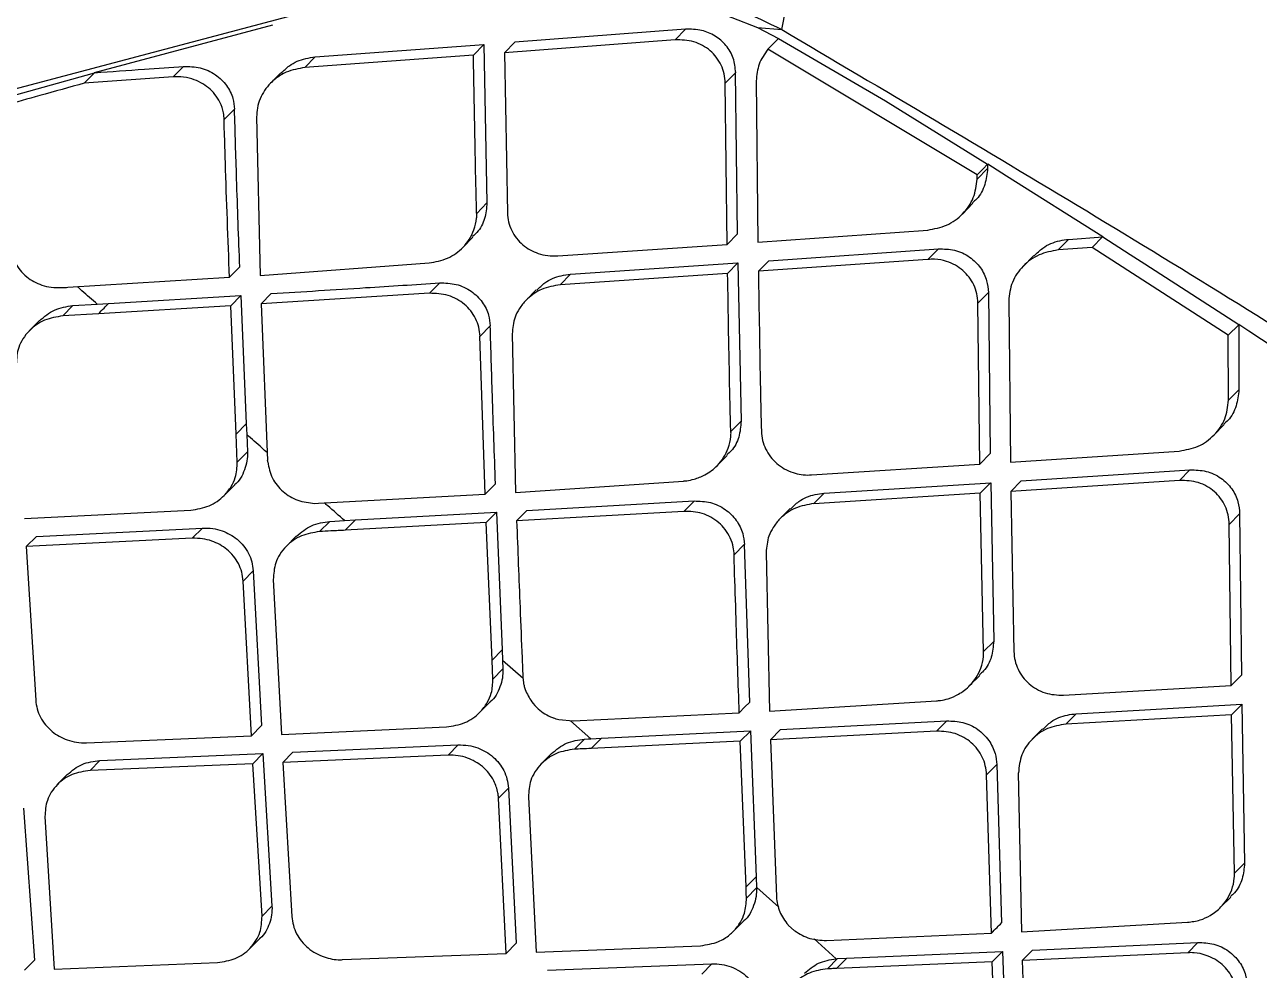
# Model space of a CAD drawing. Extents: x 939 to 1039, y 781 to 934.
# Drawn here: x 1025.226 to 1026.544, y 881.122 to 882.132 of the extents above; entities that cross this region are included whole.
import ezdxf

# ---------------------------------------------------------------- set-up
doc = ezdxf.new("R2010")
doc.units = 0
doc.header["$MEASUREMENT"] = 0
doc.layers.add('1', color=4, linetype='Continuous')

# ---------------------------------------------------------------- blocks, each defined once
blk = doc.blocks.new('Envoy')
at = {"layer": '1', "color": 3, "linetype": 'Continuous', "lineweight": 25}
for p, q in [((86.4257, 82.8524), (86.9914, 83.0027)), ((87.2488, 82.9956), (87.3544, 82.9542)), ((86.6464, 82.9062), (86.837, 82.9571)), ((87.3544, 82.9542), (87.3769, 82.9425)), ((87.3544, 82.9542), (87.3803, 82.9519)), ((87.2664, 82.941), (87.0842, 82.9272)), ((87.2776, 82.9523), (87.0953, 82.9384)), ((87.2664, 82.941), (87.2775, 82.9523)), ((87.3768, 82.9423), (87.3656, 82.9309)), ((87.3768, 82.9423), (87.4912, 82.8758)), ((86.8822, 82.9227), (87.0622, 82.9359)), ((87.0622, 82.9359), (87.0511, 82.9247)), ((87.0622, 82.9359), (87.0656, 82.7669)), ((87.0842, 82.9272), (87.0953, 82.9384)), ((87.0842, 82.9272), (87.0874, 82.7563)), ((87.589, 82.7968), (87.3656, 82.9309)), ((87.0511, 82.9247), (86.8712, 82.9114)), ((86.8712, 82.9115), (86.8822, 82.9227)), ((86.5612, 82.8819), (86.6465, 82.9058)), ((86.6356, 82.8947), (86.6465, 82.9058)), ((86.7306, 82.9014), (86.6356, 82.8947)), ((86.7306, 82.9014), (86.7417, 82.9125)), ((86.8455, 82.9058), (86.8345, 82.8946)), ((87.32, 82.8947), (87.3312, 82.906)), ((87.3331, 82.7339), (87.3311, 82.906)), ((87.3221, 82.7226), (87.32, 82.8947)), ((87.3531, 82.8972), (87.3549, 82.7249)), ((87.4912, 82.8758), (87.5042, 82.8678)), ((86.796, 82.8669), (86.7849, 82.8558)), ((87.5042, 82.8678), (87.6002, 82.8082)), ((86.8195, 82.8586), (86.8233, 82.6895)), ((87.6003, 82.8085), (87.6204, 82.7959)), ((87.589, 82.7923), (87.6002, 82.8037)), ((87.6204, 82.7959), (87.7234, 82.7308)), ((87.0546, 82.7557), (87.0656, 82.7669)), ((87.5733, 82.755), (87.5844, 82.7664)), ((87.0397, 82.7193), (87.0506, 82.7304)), ((87.3221, 82.7226), (87.3332, 82.7339)), ((87.3549, 82.7249), (87.5362, 82.7379)), ((87.6867, 82.7279), (87.7233, 82.7306)), ((87.723, 82.7306), (87.7118, 82.7193)), ((87.7233, 82.7305), (87.7526, 82.7118)), ((87.1413, 82.7102), (87.3221, 82.7226)), ((87.3665, 82.705), (87.5476, 82.7178)), ((87.5365, 82.7065), (87.5476, 82.7178)), ((87.6754, 82.7166), (87.6866, 82.7279)), ((87.7118, 82.7193), (87.6754, 82.7166)), ((87.8572, 82.6255), (87.7118, 82.7193)), ((86.8233, 82.6895), (87.0037, 82.7027)), ((87.1548, 82.6906), (87.3336, 82.7027)), ((87.3336, 82.7027), (87.3226, 82.6915)), ((87.3336, 82.7027), (87.337, 82.5337)), ((87.5365, 82.7065), (87.3554, 82.6938)), ((87.3554, 82.6938), (87.3665, 82.705)), ((87.6496, 82.7107), (87.6384, 82.6994)), ((87.7526, 82.7118), (87.7681, 82.7018)), ((86.7907, 82.6874), (86.8016, 82.6985)), ((87.3226, 82.6915), (87.1438, 82.6795)), ((87.1438, 82.6795), (87.1548, 82.6906)), ((87.7681, 82.7018), (87.8684, 82.637)), ((86.618, 82.6768), (86.7907, 82.6874)), ((87.0042, 82.6703), (87.0151, 82.6814)), ((86.6615, 82.6595), (86.8028, 82.668)), ((86.7919, 82.657), (86.8028, 82.668)), ((86.8028, 82.668), (86.8085, 82.5309)), ((86.8244, 82.659), (86.8353, 82.67)), ((87.0042, 82.6703), (86.8245, 82.659)), ((87.1183, 82.674), (87.1073, 82.6629)), ((87.601, 82.6712), (87.5898, 82.6599)), ((87.601, 82.6712), (87.603, 82.4991)), ((86.6127, 82.6462), (86.6235, 82.6572)), ((86.6235, 82.6572), (86.6494, 82.6587)), ((86.6494, 82.6587), (86.6615, 82.6595)), ((86.7919, 82.657), (86.6506, 82.6484)), ((86.7977, 82.5199), (86.7919, 82.657)), ((86.8244, 82.659), (86.8314, 82.4919)), ((87.5919, 82.4879), (87.5898, 82.6599)), ((87.6227, 82.6622), (87.6246, 82.49)), ((86.5877, 82.6412), (86.5768, 82.6302)), ((86.6506, 82.6484), (86.6127, 82.6462)), ((87.8572, 82.6255), (87.8684, 82.6368)), ((87.8684, 82.6371), (87.8686, 82.5674)), ((87.8686, 82.6372), (87.8793, 82.6302)), ((87.0638, 82.4559), (87.0581, 82.6244)), ((87.0582, 82.6244), (87.0691, 82.6355)), ((87.0925, 82.627), (87.0962, 82.4578)), ((87.8574, 82.5561), (87.8572, 82.6255)), ((87.8793, 82.6302), (88.0759, 82.4998)), ((87.8574, 82.5561), (87.8686, 82.5674)), ((87.326, 82.5226), (87.337, 82.5337)), ((86.8085, 82.5309), (86.7977, 82.5199)), ((86.799, 82.4901), (86.7977, 82.5199)), ((86.8085, 82.5309), (86.809, 82.5194)), ((86.809, 82.5194), (86.8098, 82.5011)), ((87.8418, 82.5189), (87.8529, 82.5302)), ((86.799, 82.4901), (86.8098, 82.5011)), ((86.8315, 82.4902), (86.8314, 82.4919)), ((87.3112, 82.4862), (87.3222, 82.4973)), ((87.5919, 82.4879), (87.603, 82.4991)), ((87.6246, 82.49), (87.8049, 82.5019)), ((87.4122, 82.4765), (87.5919, 82.4879)), ((87.6361, 82.47), (87.8163, 82.4818)), ((87.8052, 82.4705), (87.8163, 82.4818)), ((86.7851, 82.4546), (86.7959, 82.4656)), ((87.0638, 82.4559), (87.0747, 82.467)), ((87.0962, 82.4578), (87.2755, 82.4699)), ((87.4256, 82.4569), (87.6035, 82.4679)), ((87.6034, 82.4679), (87.5924, 82.4568)), ((87.6035, 82.4679), (87.6067, 82.2988)), ((87.8052, 82.4705), (87.6251, 82.4588)), ((87.6251, 82.4588), (87.6361, 82.47)), ((86.8856, 82.4461), (87.0638, 82.4559)), ((87.4147, 82.4458), (87.4256, 82.4569)), ((87.5924, 82.4568), (87.4147, 82.4457)), ((87.5958, 82.2877), (87.5924, 82.4568)), ((87.6251, 82.4588), (87.6282, 82.2879)), ((86.8817, 82.446), (86.8856, 82.4461)), ((87.1082, 82.4383), (87.2868, 82.4486)), ((87.2759, 82.4375), (87.2868, 82.4485)), ((87.3894, 82.4405), (87.3784, 82.4294)), ((86.5719, 82.4297), (86.7494, 82.4388)), ((86.8869, 82.4159), (86.8977, 82.4268)), ((86.8977, 82.4268), (86.9135, 82.4277)), ((86.9135, 82.4277), (86.9251, 82.4283)), ((86.9143, 82.4173), (86.9251, 82.4283)), ((86.9251, 82.4283), (87.0758, 82.4365)), ((87.0649, 82.4255), (87.0758, 82.4365)), ((87.0758, 82.4365), (87.0818, 82.2896)), ((87.0973, 82.4273), (87.1082, 82.4383)), ((87.2759, 82.4375), (87.0973, 82.4273)), ((87.8582, 82.4236), (87.8693, 82.4349)), ((87.8693, 82.4349), (87.8712, 82.2626)), ((86.5844, 82.4108), (86.7617, 82.4197)), ((86.7509, 82.4087), (86.7617, 82.4197)), ((87.0649, 82.4255), (86.9143, 82.4173)), ((87.071, 82.2787), (87.0649, 82.4255)), ((87.8602, 82.2515), (87.8582, 82.4236)), ((86.5736, 82.3999), (86.5844, 82.4108)), ((86.7509, 82.4087), (86.5736, 82.3999)), ((86.5736, 82.3999), (86.5837, 82.2359)), ((86.862, 82.411), (86.8512, 82.4001)), ((87.3295, 82.3911), (87.3404, 82.4022)), ((87.3404, 82.4022), (87.3458, 82.2335)), ((87.3637, 82.3936), (87.3672, 82.2242)), ((86.8052, 82.363), (86.8159, 82.374)), ((86.8159, 82.374), (86.8247, 82.2087)), ((86.814, 82.1979), (86.8052, 82.363)), ((86.8374, 82.3647), (86.846, 82.1993)), ((87.5958, 82.2877), (87.6067, 82.2987)), ((87.071, 82.2787), (87.0818, 82.2896)), ((87.0818, 82.2896), (87.0823, 82.2785)), ((87.0719, 82.2584), (87.071, 82.2787)), ((87.0719, 82.2584), (87.0827, 82.2693)), ((87.1042, 82.259), (87.0822, 82.2784)), ((87.0823, 82.2784), (87.0827, 82.2693)), ((87.581, 82.2514), (87.5919, 82.2624)), ((87.8602, 82.2515), (87.8712, 82.2626)), ((87.6814, 82.2411), (87.8602, 82.2515)), ((87.058, 82.2229), (87.0687, 82.2338)), ((87.3672, 82.2241), (87.5455, 82.2352)), ((87.6947, 82.2214), (87.8716, 82.2315)), ((87.8716, 82.2314), (87.8606, 82.2203)), ((87.8716, 82.2315), (87.8746, 82.062)), ((87.1424, 82.2152), (87.1578, 82.2138)), ((87.1578, 82.2138), (87.335, 82.2225)), ((87.6838, 82.2103), (87.6947, 82.2213)), ((87.8606, 82.2203), (87.6838, 82.2103)), ((87.8637, 82.051), (87.8606, 82.2203)), ((86.814, 82.1979), (86.8247, 82.2087)), ((86.846, 82.1993), (87.0225, 82.2073)), ((87.1764, 82.1947), (87.1547, 82.214)), ((87.1878, 82.1952), (87.3469, 82.203)), ((87.3361, 82.192), (87.3469, 82.2029)), ((87.3469, 82.203), (87.3529, 82.0473)), ((87.3683, 82.1936), (87.3791, 82.2046)), ((87.5458, 82.2028), (87.3683, 82.1936)), ((87.3791, 82.2046), (87.5567, 82.2138)), ((87.5458, 82.2028), (87.5567, 82.2138)), ((87.6587, 82.2052), (87.6477, 82.1941)), ((86.6381, 82.1903), (86.814, 82.1979)), ((87.1591, 82.1835), (87.1699, 82.1944)), ((87.1765, 82.1947), (87.1878, 82.1952)), ((87.177, 82.1843), (87.1878, 82.1952)), ((87.3361, 82.192), (87.177, 82.1843)), ((87.3422, 82.0364), (87.3361, 82.192)), ((87.3683, 82.1936), (87.3746, 82.0259)), ((86.6523, 82.1715), (86.8264, 82.1788)), ((86.8264, 82.1788), (86.8157, 82.168)), ((86.8264, 82.1788), (86.836, 82.0161)), ((86.8477, 82.1693), (86.8584, 82.1802)), ((87.024, 82.1772), (86.8477, 82.1693)), ((86.8584, 82.1802), (87.0347, 82.1881)), ((87.024, 82.1772), (87.0347, 82.1881)), ((87.1344, 82.1788), (87.1236, 82.1679)), ((86.6417, 82.1607), (86.6523, 82.1715)), ((86.8157, 82.1679), (86.6417, 82.1607)), ((86.8254, 82.0053), (86.8157, 82.168)), ((86.8477, 82.1693), (86.8573, 82.0049)), ((87.5991, 82.1561), (87.61, 82.1671)), ((87.61, 82.1671), (87.615, 81.9981)), ((86.6174, 82.1564), (86.6067, 82.1457)), ((87.6042, 81.9871), (87.5991, 82.1561)), ((87.633, 82.1583), (87.6363, 81.9886)), ((87.0885, 82.1419), (87.0778, 82.1311)), ((87.0885, 82.1419), (87.0969, 81.9763)), ((87.0862, 81.9654), (87.0778, 82.1311)), ((87.1098, 82.1325), (87.118, 81.9667)), ((86.5708, 82.1206), (86.5824, 81.9582)), ((86.5936, 82.1115), (86.6034, 81.9485)), ((87.8637, 82.051), (87.8746, 82.062)), ((87.3422, 82.0364), (87.3529, 82.0473)), ((87.3529, 82.0473), (87.3534, 82.036)), ((87.3427, 82.0245), (87.3534, 82.0354)), ((87.3771, 82.015), (87.3537, 82.036)), ((87.849, 82.0147), (87.8599, 82.0257)), ((86.8254, 82.0053), (86.836, 82.0161)), ((87.3288, 81.9891), (87.3395, 82)), ((87.3873, 81.9958), (87.3941, 81.9897)), ((87.6363, 81.9886), (87.8136, 81.9987)), ((86.8123, 81.9706), (86.8229, 81.9814)), ((87.4384, 81.9598), (87.4149, 81.981)), ((87.428, 81.9793), (87.6042, 81.9871)), ((86.9112, 81.9589), (87.0862, 81.9654)), ((87.0862, 81.9654), (87.0969, 81.9763)), ((87.118, 81.9667), (87.2935, 81.9737)), ((87.4495, 81.9603), (87.616, 81.9675)), ((87.6052, 81.9565), (87.616, 81.9674)), ((87.616, 81.9675), (87.622, 81.804)), ((87.6372, 81.958), (87.648, 81.9689)), ((87.8139, 81.9662), (87.6373, 81.958)), ((87.6481, 81.9689), (87.8248, 81.9772)), ((87.8139, 81.9662), (87.8248, 81.9772)), ((86.5718, 81.9475), (86.5824, 81.9582)), ((86.6034, 81.9485), (86.778, 81.9558)), ((87.1303, 81.9475), (87.3056, 81.9543)), ((87.2949, 81.9435), (87.3056, 81.9543)), ((87.4293, 81.949), (87.44, 81.9599)), ((87.4385, 81.9598), (87.44, 81.9599)), ((87.4388, 81.9494), (87.4495, 81.9602)), ((87.6052, 81.9565), (87.4388, 81.9494)), ((87.44, 81.9599), (87.4495, 81.9603)), ((87.6112, 81.7931), (87.6052, 81.9565)), ((87.6372, 81.958), (87.6432, 81.7899))]:
    blk.add_line(p, q, dxfattribs=at)
at = {"layer": '1', "color": 3, "linetype": 'Continuous', "lineweight": 25, "flags": 128}
for points in [[(87.3803, 82.9519), (87.4327, 83.2181), (87.4666, 83.3904), (87.5004, 83.5626), (87.5343, 83.7349)], [(87.589, 82.7968), (87.5953, 82.8032), (87.6002, 82.8082)], [(87.589, 82.7923), (87.589, 82.7948), (87.589, 82.7968)], [(87.335, 82.2225), (87.341, 82.2287), (87.3458, 82.2335)], [(87.1699, 82.1944), (87.1735, 82.1946), (87.1764, 82.1947)]]:
    blk.add_lwpolyline(points, dxfattribs=at)
at = {"layer": '1', "color": 3, "linetype": 'Continuous', "lineweight": 25}
for points, knots in [([(96.2118, 77.597), (96.0619, 77.8836), (95.7639, 78.4532), (95.3854, 79.0924), (95.1101, 79.5318), (94.9483, 79.7823), (94.7805, 80.0345), (94.5952, 80.3048), (94.3032, 80.7164), (93.8974, 81.256), (93.3763, 81.8952), (92.8322, 82.5113), (92.2738, 83.0952), (91.7022, 83.6481), (91.1187, 84.1713), (90.6212, 84.5847), (90.2203, 84.8995), (89.9235, 85.1243), (89.6266, 85.3412), (89.3462, 85.5387), (88.92, 85.8294), (88.3334, 86.2061), (87.557, 86.6648), (87.0224, 86.9461), (86.7536, 87.0876)], [0, 0, 0, 0, 0.0711711, 0.1414869, 0.1634306, 0.185306, 0.2071172, 0.2301, 0.257441, 0.3181985, 0.3786611, 0.4389219, 0.4990753, 0.5564523, 0.6139144, 0.6715432, 0.6987936, 0.7261074, 0.7534934, 0.7797261, 0.8015906, 0.8670403, 0.9331425, 1, 1, 1, 1]), ([(86.608, 85.1276), (86.495, 85.0674), (86.2689, 84.9467), (85.9439, 84.77), (85.643, 84.6034), (85.3765, 84.4526), (85.1445, 84.3185), (84.9453, 84.201), (84.7774, 84.1002), (84.6313, 84.0109), (84.4807, 83.9176), (84.3066, 83.8076), (84.0989, 83.673), (83.8671, 83.5177), (83.6484, 83.3652), (83.4478, 83.2199), (83.2686, 83.0853), (83.0876, 82.9437), (82.9095, 82.7973), (82.7364, 82.6478), (82.6362, 82.5533), (82.5847, 82.5048)], [0, 0, 0, 0, 0.068833, 0.137769, 0.20039, 0.256632, 0.306614, 0.34969, 0.386846, 0.418097, 0.448167, 0.489757, 0.539301, 0.596459, 0.661152, 0.708565, 0.759543, 0.8143, 0.872927, 0.934736, 1, 1, 1, 1]), ([(82.5631, 82.4347), (82.6293, 82.4997), (82.7622, 82.6301), (83.0087, 82.8443), (83.2845, 83.0647), (83.5879, 83.289), (83.915, 83.5149), (84.2637, 83.741), (84.6301, 83.9658), (85.0107, 84.1883), (85.4032, 84.4085), (85.8066, 84.6267), (86.2175, 84.8435), (86.4955, 84.9878), (86.6342, 85.0598)], [0, 0, 0, 0, 0.083648, 0.167746, 0.251462, 0.334457, 0.417447, 0.500935, 0.584376, 0.667336, 0.750217, 0.833366, 0.916826, 1, 1, 1, 1]), ([(93.7278, 79.3301), (93.6794, 79.4072), (93.5895, 79.5504), (93.4604, 79.7461), (93.3506, 79.9086), (93.2593, 80.0406), (93.108, 80.2555), (92.8031, 80.6724), (92.337, 81.2572), (91.772, 81.8966), (91.2289, 82.455), (90.692, 82.961), (90.1665, 83.4178), (89.7244, 83.7718), (89.3777, 84.0331), (89.1404, 84.2055), (88.9524, 84.3373), (88.8046, 84.4385), (88.6807, 84.5218), (88.5269, 84.6231), (88.3425, 84.7412), (88.1267, 84.876), (87.9707, 84.9687), (87.8875, 85.0182)], [0, 0, 0, 0, 0.033201, 0.061621, 0.085456, 0.104689, 0.120112, 0.181265, 0.292929, 0.392547, 0.492182, 0.576755, 0.661373, 0.745915, 0.78311, 0.81961, 0.852831, 0.866767, 0.884899, 0.907265, 0.933869, 0.964717, 1, 1, 1, 1]), ([(87.8503, 84.9524), (88.0837, 84.8104), (88.55, 84.5267), (89.2217, 84.0586), (89.8714, 83.5608), (90.4966, 83.0317), (91.0631, 82.5049), (91.5746, 81.9876), (92.0348, 81.4845), (92.4754, 80.963), (92.8943, 80.4232), (93.2936, 79.8679), (93.5395, 79.4841), (93.6624, 79.2922)], [0, 0, 0, 0, 0.100069, 0.199912, 0.299747, 0.399786, 0.499826, 0.583023, 0.66622, 0.749552, 0.833044, 0.916507, 1, 1, 1, 1]), ([(82.8264, 82.168), (82.8728, 82.1972), (82.9659, 82.2556), (83.1233, 82.353), (83.2982, 82.4586), (83.4942, 82.5751), (83.7122, 82.7021), (83.9498, 82.8411), (84.2044, 82.9872), (84.5009, 83.1552), (84.839, 83.3427), (85.2164, 83.5463), (85.6003, 83.7476), (85.9893, 83.9456), (86.3815, 84.14), (86.6449, 84.2661), (86.7766, 84.329)], [0, 0, 0, 0, 0.06234, 0.124818, 0.187363, 0.250453, 0.313852, 0.376637, 0.439458, 0.502671, 0.586016, 0.668823, 0.751616, 0.834542, 0.917364, 1, 1, 1, 1]), ([(87.6506, 84.3246), (87.8719, 84.202), (88.3144, 83.9568), (88.9541, 83.5477), (89.57, 83.1067), (90.1573, 82.6323), (90.7148, 82.1263), (91.2396, 81.5857), (91.7328, 81.0129), (92.1931, 80.4106), (92.6233, 79.7847), (92.8813, 79.3496), (93.0104, 79.1319)], [0, 0, 0, 0, 0.100262, 0.200594, 0.300842, 0.400493, 0.499762, 0.599107, 0.699009, 0.799377, 0.89967, 1, 1, 1, 1]), ([(82.9003, 82.122), (82.948, 82.1489), (83.0435, 82.2028), (83.2056, 82.2912), (83.3843, 82.391), (83.5837, 82.5031), (83.8037, 82.6288), (84.0414, 82.7682), (84.2936, 82.9164), (84.5847, 83.0881), (84.914, 83.2811), (85.28, 83.4917), (85.6514, 83.7004), (86.0276, 83.9054), (86.4073, 84.1061), (86.6633, 84.2348), (86.7912, 84.2991)], [0, 0, 0, 0, 0.062319, 0.124752, 0.187451, 0.250906, 0.314486, 0.37751, 0.44061, 0.503895, 0.587131, 0.669779, 0.75236, 0.835034, 0.917583, 1, 1, 1, 1]), ([(83.0803, 81.9946), (83.0877, 81.9984), (83.1292, 82.0199), (83.2084, 82.0598), (83.3087, 82.1138), (83.4086, 82.1676), (83.5061, 82.2176), (83.6202, 82.2753), (83.753, 82.3442), (83.9047, 82.4253), (84.0792, 82.5127), (84.2598, 82.6031), (84.4553, 82.7005), (84.6651, 82.804), (84.8883, 82.9136), (85.1175, 83.0247), (85.3498, 83.1347), (85.5891, 83.246), (85.8073, 83.3459), (85.998, 83.4315), (86.1656, 83.5055), (86.3436, 83.5827), (86.5199, 83.6584), (86.675, 83.7242), (86.767, 83.7614), (86.8068, 83.7775)], [0, 0, 0, 0, 0.0097383, 0.0546015, 0.1000331, 0.1320561, 0.1702625, 0.2056371, 0.2487951, 0.3001588, 0.3461506, 0.3974851, 0.4466417, 0.498592, 0.5558792, 0.6112052, 0.6642788, 0.7210908, 0.7793451, 0.8161975, 0.852883, 0.8945569, 0.9379496, 0.9731377, 1, 1, 1, 1]), ([(86.8126, 83.763), (86.6663, 83.7022), (86.3733, 83.5804), (85.9388, 83.3903), (85.5097, 83.1941), (85.0875, 82.9951), (84.7287, 82.8188), (84.431, 82.6721), (84.1922, 82.5517), (83.9632, 82.4399), (83.7329, 82.3199), (83.4986, 82.2077), (83.2759, 82.0934), (83.1457, 82.0274), (83.0805, 81.9944)], [0, 0, 0, 0, 0.099304, 0.198802, 0.298385, 0.398317, 0.498406, 0.560917, 0.623789, 0.687365, 0.750255, 0.83339, 0.916532, 1, 1, 1, 1]), ([(87.543, 83.7502), (87.5572, 83.7423), (87.5944, 83.7216), (87.6622, 83.6841), (87.7409, 83.6404), (87.818, 83.5972), (87.8836, 83.5599), (87.9454, 83.5238), (88.0076, 83.487), (88.1202, 83.4196), (88.2794, 83.3217), (88.5362, 83.1574), (88.8415, 82.9509), (89.2118, 82.6818), (89.5921, 82.3842), (89.9779, 82.0548), (90.3804, 81.6796), (90.7974, 81.2505), (91.2228, 80.7626), (91.5792, 80.308), (91.8743, 79.8975), (92.0524, 79.6322), (92.1651, 79.457), (92.217, 79.375), (92.2684, 79.2923), (92.3178, 79.2117), (92.3679, 79.1287), (92.416, 79.0467), (92.4493, 78.9897), (92.4648, 78.9633)], [0, 0, 0, 0, 0.007015, 0.018363, 0.033423, 0.04585, 0.056436, 0.065972, 0.076734, 0.087612, 0.122549, 0.157338, 0.219068, 0.281467, 0.354683, 0.427219, 0.500115, 0.591822, 0.685047, 0.779145, 0.840884, 0.903128, 0.916964, 0.930722, 0.945004, 0.958991, 0.971501, 0.986828, 1, 1, 1, 1]), ([(87.5343, 83.7349), (87.7372, 83.6215), (88.1427, 83.3947), (88.7272, 83.0142), (89.2908, 82.6058), (89.8296, 82.168), (90.3393, 81.7002), (90.8202, 81.2035), (91.2725, 80.6779), (91.6956, 80.1259), (92.0923, 79.5526), (92.3305, 79.1538), (92.4497, 78.9543)], [0, 0, 0, 0, 0.100345, 0.20059, 0.300906, 0.400756, 0.500092, 0.599382, 0.699069, 0.799349, 0.899659, 1, 1, 1, 1]), ([(86.9914, 83.0027), (87.0242, 83.0091), (87.0898, 83.0218), (87.1907, 83.0174), (87.2899, 82.9964), (87.3502, 82.9667), (87.3803, 82.9519)], [0, 0, 0, 0, 0.250023, 0.500032, 0.750026, 1, 1, 1, 1]), ([(87.32, 82.8947), (87.3198, 82.898), (87.3193, 82.9047), (87.3159, 82.9141), (87.3108, 82.9225), (87.3041, 82.9296), (87.2959, 82.9352), (87.2835, 82.9406), (87.2732, 82.9408), (87.2664, 82.941)], [0, 0, 0, 0, 0.128374, 0.253457, 0.376089, 0.497216, 0.619381, 0.746419, 1, 1, 1, 1]), ([(87.3312, 82.906), (87.3306, 82.9112), (87.3296, 82.9216), (87.3215, 82.9354), (87.3096, 82.9457), (87.2944, 82.9521), (87.2834, 82.9523), (87.2776, 82.9523)], [0, 0, 0, 0, 0.197959, 0.396268, 0.588501, 0.782417, 1, 1, 1, 1]), ([(87.3803, 82.9519), (87.5979, 82.8235), (88.033, 82.5666), (88.6536, 82.1305), (89.2472, 81.6587), (89.8083, 81.1482), (90.3336, 80.6011), (90.8212, 80.0207), (91.2739, 79.4124), (91.5426, 78.9848), (91.677, 78.771)], [0, 0, 0, 0, 0.125001, 0.250001, 0.375003, 0.499997, 0.624991, 0.749994, 0.874996, 1, 1, 1, 1]), ([(87.3656, 82.9309), (87.362, 82.9258), (87.3548, 82.9156), (87.3537, 82.9033), (87.3531, 82.8972)], [0, 0, 0, 0, 0.504783, 1, 1, 1, 1]), ([(86.846, 82.9053), (86.8487, 82.9081), (86.8559, 82.9155), (86.8691, 82.9209), (86.8789, 82.9222), (86.8822, 82.9227)], [0, 0, 0, 0, 0.287824, 0.754768, 1, 1, 1, 1]), ([(87.0546, 82.7557), (87.0546, 82.7557), (87.0546, 82.7558), (87.0546, 82.7559), (87.0545, 82.7563), (87.0545, 82.7578), (87.0543, 82.7637), (87.0538, 82.7869), (87.0526, 82.8417), (87.0517, 82.892), (87.0511, 82.9247)], [0, 0, 0, 0, 0.000267, 0.000735, 0.002262, 0.007695, 0.028187, 0.107569, 0.420014, 1, 1, 1, 1]), ([(86.6466, 82.9058), (86.6643, 82.9071), (86.696, 82.9093), (86.7277, 82.9116), (86.7417, 82.9125)], [0, 0, 0, 0, 0.560002, 1, 1, 1, 1]), ([(86.785, 82.8558), (86.7848, 82.8582), (86.7845, 82.8647), (86.781, 82.8738), (86.7754, 82.883), (86.7684, 82.89), (86.76, 82.8956), (86.75, 82.8997), (86.74, 82.9018), (86.7333, 82.9015), (86.7306, 82.9014)], [0, 0, 0, 0, 0.091953, 0.248246, 0.372163, 0.497595, 0.620152, 0.748649, 0.901116, 1, 1, 1, 1]), ([(86.7417, 82.9126), (86.7476, 82.9124), (86.7596, 82.9122), (86.7759, 82.9047), (86.788, 82.8929), (86.7947, 82.8796), (86.7956, 82.8707), (86.796, 82.8669)], [0, 0, 0, 0, 0.222882, 0.446331, 0.656169, 0.853421, 1, 1, 1, 1]), ([(86.8712, 82.9115), (86.8643, 82.9102), (86.8529, 82.9082), (86.8412, 82.9008), (86.8311, 82.8918), (86.824, 82.8813), (86.82, 82.8685), (86.8197, 82.8618), (86.8196, 82.8586)], [0, 0, 0, 0, 0.250287, 0.417589, 0.502679, 0.752922, 0.880879, 1, 1, 1, 1]), ([(86.6356, 82.8947), (86.6197, 82.8903), (86.5913, 82.8824), (86.5629, 82.8744), (86.5503, 82.8708)], [0, 0, 0, 0, 0.557824, 1, 1, 1, 1]), ([(86.8016, 82.6985), (86.8004, 82.7299), (86.7984, 82.7859), (86.7967, 82.8422), (86.796, 82.8669)], [0, 0, 0, 0, 0.560003, 1, 1, 1, 1]), ([(86.7907, 82.6874), (86.7891, 82.7283), (86.7871, 82.78), (86.7855, 82.8357), (86.7849, 82.8508), (86.7849, 82.8553), (86.7849, 82.8558)], [0, 0, 0, 0, 0.730235, 0.922651, 0.991431, 1, 1, 1, 1]), ([(87.6002, 82.8082), (87.6002, 82.8073), (87.6002, 82.8058), (87.6002, 82.8043), (87.6002, 82.8037)], [0, 0, 0, 0, 0.5599113, 1, 1, 1, 1]), ([(87.6002, 82.8037), (87.5995, 82.7978), (87.5982, 82.7862), (87.5916, 82.7733), (87.5855, 82.7682), (87.584, 82.7669)], [0, 0, 0, 0, 0.425658, 0.850182, 1, 1, 1, 1]), ([(87.5362, 82.7379), (87.5432, 82.7392), (87.5571, 82.7417), (87.5743, 82.7545), (87.5865, 82.7718), (87.5882, 82.7855), (87.589, 82.7923)], [0, 0, 0, 0, 0.250521, 0.502931, 0.753925, 1, 1, 1, 1]), ([(87.0037, 82.7027), (87.0105, 82.704), (87.0242, 82.7065), (87.0383, 82.7169), (87.0471, 82.7279), (87.0523, 82.7384), (87.0544, 82.7477), (87.0549, 82.7539), (87.0546, 82.7555), (87.0546, 82.7557)], [0, 0, 0, 0, 0.250536, 0.500994, 0.632831, 0.776759, 0.933589, 0.991626, 1, 1, 1, 1]), ([(87.0656, 82.7669), (87.0651, 82.7612), (87.064, 82.75), (87.0578, 82.7374), (87.0518, 82.7323), (87.0502, 82.7309)], [0, 0, 0, 0, 0.420258, 0.839464, 1, 1, 1, 1]), ([(87.0874, 82.7563), (87.0877, 82.753), (87.0883, 82.7465), (87.0917, 82.7373), (87.0969, 82.7289), (87.1058, 82.7197), (87.1175, 82.7133), (87.1306, 82.7101), (87.1377, 82.7102), (87.1413, 82.7102)], [0, 0, 0, 0, 0.126593, 0.251222, 0.374699, 0.497909, 0.732702, 0.862221, 1, 1, 1, 1]), ([(86.5567, 82.7218), (86.5571, 82.7186), (86.5578, 82.7122), (86.5614, 82.703), (86.5668, 82.6948), (86.5759, 82.6857), (86.5876, 82.6795), (86.6005, 82.6764), (86.6076, 82.6764), (86.6113, 82.6764)], [0, 0, 0, 0, 0.125524, 0.250503, 0.375627, 0.501391, 0.732587, 0.861777, 1, 1, 1, 1]), ([(87.5476, 82.7178), (87.5535, 82.7177), (87.5652, 82.7175), (87.5812, 82.71), (87.5931, 82.6983), (87.5998, 82.6847), (87.6006, 82.6754), (87.601, 82.6712)], [0, 0, 0, 0, 0.21903, 0.4386316, 0.6440283, 0.8379591, 1, 1, 1, 1]), ([(87.6754, 82.7166), (87.6685, 82.7153), (87.6545, 82.7127), (87.6374, 82.7), (87.6251, 82.6827), (87.6235, 82.669), (87.6227, 82.6622)], [0, 0, 0, 0, 0.25055, 0.503043, 0.754012, 1, 1, 1, 1]), ([(87.65, 82.7102), (87.6529, 82.7132), (87.6604, 82.7208), (87.6738, 82.7263), (87.6836, 82.7275), (87.6867, 82.7279)], [0, 0, 0, 0, 0.2976769, 0.7732027, 1, 1, 1, 1]), ([(87.5898, 82.6599), (87.5896, 82.6633), (87.5891, 82.6699), (87.5858, 82.6793), (87.5807, 82.6877), (87.574, 82.6949), (87.5659, 82.7006), (87.5556, 82.7049), (87.5456, 82.707), (87.5389, 82.7066), (87.5365, 82.7065)], [0, 0, 0, 0, 0.12853, 0.253644, 0.376205, 0.497026, 0.619977, 0.747777, 0.910496, 1, 1, 1, 1]), ([(87.1188, 82.6735), (87.1215, 82.6764), (87.1287, 82.6837), (87.1418, 82.689), (87.1515, 82.6902), (87.1548, 82.6906)], [0, 0, 0, 0, 0.292318, 0.758013, 1, 1, 1, 1]), ([(87.326, 82.5226), (87.326, 82.5227), (87.326, 82.523), (87.3259, 82.524), (87.3258, 82.5277), (87.3254, 82.5418), (87.3242, 82.597), (87.3233, 82.6496), (87.3226, 82.6915)], [0, 0, 0, 0, 0.001885, 0.005627, 0.018808, 0.067906, 0.257158, 1, 1, 1, 1]), ([(87.3554, 82.6938), (87.3561, 82.6518), (87.357, 82.5989), (87.358, 82.5431), (87.3585, 82.5284), (87.3586, 82.5243), (87.3587, 82.5231), (87.3587, 82.523)], [0, 0, 0, 0, 0.736943, 0.927678, 0.978627, 0.997415, 1, 1, 1, 1]), ([(86.6113, 82.6764), (86.6125, 82.6765), (86.6148, 82.6766), (86.617, 82.6767), (86.618, 82.6768)], [0, 0, 0, 0, 0.559854, 1, 1, 1, 1]), ([(86.6495, 82.6588), (86.644, 82.6636), (86.6368, 82.6698), (86.6297, 82.676), (86.628, 82.6774)], [0, 0, 0, 0, 0.768158, 1, 1, 1, 1]), ([(86.8353, 82.67), (86.8689, 82.6721), (86.9288, 82.6759), (86.9888, 82.6797), (87.0151, 82.6814)], [0, 0, 0, 0, 0.560005, 1, 1, 1, 1]), ([(87.0151, 82.6815), (87.021, 82.6813), (87.0329, 82.681), (87.0491, 82.6734), (87.0611, 82.6616), (87.0678, 82.6482), (87.0687, 82.6393), (87.0691, 82.6355)], [0, 0, 0, 0, 0.221507, 0.44349, 0.65306, 0.851257, 1, 1, 1, 1]), ([(87.1438, 82.6795), (87.137, 82.6783), (87.124, 82.6761), (87.1127, 82.6681), (87.1051, 82.6607), (87.1001, 82.6545), (87.094, 82.6426), (87.0931, 82.6331), (87.0925, 82.627)], [0, 0, 0, 0, 0.250395, 0.476402, 0.502085, 0.644855, 0.775455, 1, 1, 1, 1]), ([(87.0582, 82.6244), (87.0579, 82.6277), (87.0573, 82.6342), (87.0537, 82.6434), (87.0485, 82.6517), (87.0417, 82.6588), (87.0335, 82.6643), (87.0211, 82.6698), (87.0109, 82.6701), (87.0042, 82.6704)], [0, 0, 0, 0, 0.127209, 0.252198, 0.375629, 0.498269, 0.620198, 0.747614, 1, 1, 1, 1]), ([(86.5877, 82.6411), (86.5928, 82.6454), (86.6031, 82.6541), (86.6167, 82.6562), (86.6235, 82.6572)], [0, 0, 0, 0, 0.497496, 1, 1, 1, 1]), ([(86.6506, 82.6484), (86.6526, 82.6505), (86.6562, 82.6542), (86.6599, 82.6578), (86.6615, 82.6595)], [0, 0, 0, 0, 0.560015, 1, 1, 1, 1]), ([(86.6127, 82.6462), (86.606, 82.6451), (86.5926, 82.6429), (86.5784, 82.6328), (86.5699, 82.6221), (86.5639, 82.6103), (86.5633, 82.6008), (86.5629, 82.5948)], [0, 0, 0, 0, 0.248307, 0.498837, 0.639344, 0.769697, 1, 1, 1, 1]), ([(87.0747, 82.467), (87.0735, 82.4984), (87.0715, 82.5545), (87.0698, 82.6107), (87.0691, 82.6355)], [0, 0, 0, 0, 0.560002, 1, 1, 1, 1]), ([(87.8686, 82.5674), (87.8679, 82.5616), (87.8666, 82.5499), (87.86, 82.5371), (87.854, 82.532), (87.8524, 82.5307)], [0, 0, 0, 0, 0.426651, 0.852259, 1, 1, 1, 1]), ([(87.8049, 82.5019), (87.8118, 82.5032), (87.8257, 82.5056), (87.8428, 82.5183), (87.855, 82.5356), (87.8566, 82.5493), (87.8574, 82.5561)], [0, 0, 0, 0, 0.250318, 0.502592, 0.753746, 1, 1, 1, 1]), ([(87.337, 82.5337), (87.3365, 82.528), (87.3355, 82.5167), (87.3292, 82.5042), (87.3233, 82.4992), (87.3217, 82.4978)], [0, 0, 0, 0, 0.421852, 0.84282, 1, 1, 1, 1]), ([(86.8311, 82.5001), (86.8291, 82.5018), (86.8218, 82.5082), (86.8144, 82.5147), (86.809, 82.5194)], [0, 0, 0, 0, 0.263125, 1, 1, 1, 1]), ([(87.2755, 82.4699), (87.2759, 82.4699), (87.277, 82.47), (87.2808, 82.4705), (87.2883, 82.472), (87.2999, 82.4767), (87.3106, 82.4847), (87.3186, 82.4949), (87.3238, 82.5053), (87.3258, 82.5146), (87.3263, 82.5208), (87.3261, 82.5224), (87.326, 82.5226)], [0, 0, 0, 0, 0.014192, 0.042301, 0.140113, 0.293282, 0.501581, 0.633644, 0.776948, 0.933488, 0.991599, 1, 1, 1, 1]), ([(87.3587, 82.523), (87.359, 82.5197), (87.3595, 82.5132), (87.3629, 82.504), (87.368, 82.4956), (87.3748, 82.4884), (87.3831, 82.4827), (87.3947, 82.4777), (87.4049, 82.4758), (87.4115, 82.4765), (87.4122, 82.4765)], [0, 0, 0, 0, 0.125754, 0.250219, 0.374117, 0.497856, 0.620804, 0.748645, 0.972805, 1, 1, 1, 1]), ([(86.8098, 82.5011), (86.8098, 82.4978), (86.8097, 82.4912), (86.8059, 82.4789), (86.8013, 82.4694), (86.7959, 82.4656), (86.7959, 82.4656)], [0, 0, 0, 0, 0.250295, 0.499861, 0.99724, 1, 1, 1, 1]), ([(86.7494, 82.4388), (86.7561, 82.4399), (86.7694, 82.442), (86.7839, 82.4523), (86.7925, 82.4634), (86.7982, 82.4754), (86.7987, 82.4845), (86.799, 82.4901)], [0, 0, 0, 0, 0.249157, 0.498381, 0.652258, 0.787152, 1, 1, 1, 1]), ([(86.8315, 82.4902), (86.8327, 82.4843), (86.8351, 82.4724), (86.8471, 82.4579), (86.8633, 82.4481), (86.8756, 82.4467), (86.8817, 82.446)], [0, 0, 0, 0, 0.250635, 0.501252, 0.75049, 1, 1, 1, 1]), ([(87.8163, 82.4818), (87.8221, 82.4817), (87.8337, 82.4814), (87.8496, 82.4739), (87.8614, 82.4622), (87.8682, 82.4485), (87.869, 82.4392), (87.8693, 82.4349)], [0, 0, 0, 0, 0.217783, 0.436157, 0.641224, 0.835857, 1, 1, 1, 1]), ([(87.8582, 82.4236), (87.858, 82.427), (87.8575, 82.4336), (87.8542, 82.4431), (87.8492, 82.4515), (87.8425, 82.4587), (87.8345, 82.4644), (87.8222, 82.47), (87.812, 82.4703), (87.8052, 82.4706)], [0, 0, 0, 0, 0.129037, 0.254535, 0.377214, 0.497965, 0.620312, 0.747057, 1, 1, 1, 1]), ([(87.3898, 82.44), (87.3926, 82.4428), (87.3998, 82.4501), (87.4129, 82.4554), (87.4224, 82.4565), (87.4256, 82.4569)], [0, 0, 0, 0, 0.296818, 0.762061, 1, 1, 1, 1]), ([(86.9135, 82.4277), (86.9075, 82.4329), (86.9004, 82.4392), (86.8933, 82.4455), (86.8921, 82.4465)], [0, 0, 0, 0, 0.838261, 1, 1, 1, 1]), ([(87.2868, 82.4486), (87.2927, 82.4484), (87.3044, 82.448), (87.3204, 82.4404), (87.3324, 82.4286), (87.3391, 82.4151), (87.3401, 82.4061), (87.3405, 82.4022)], [0, 0, 0, 0, 0.220135, 0.440698, 0.649786, 0.848677, 1, 1, 1, 1]), ([(87.4147, 82.4458), (87.4079, 82.4446), (87.3944, 82.4423), (87.3799, 82.4319), (87.3712, 82.4209), (87.3651, 82.4091), (87.3642, 82.3996), (87.3637, 82.3936)], [0, 0, 0, 0, 0.250265, 0.501664, 0.645036, 0.775928, 1, 1, 1, 1]), ([(86.8621, 82.4109), (86.8672, 82.4152), (86.8774, 82.4238), (86.891, 82.4258), (86.8977, 82.4268)], [0, 0, 0, 0, 0.499716, 1, 1, 1, 1]), ([(87.0973, 82.4273), (87.0985, 82.3964), (87.1003, 82.3476), (87.1026, 82.2926), (87.1036, 82.2676), (87.104, 82.2607), (87.104, 82.2599)], [0, 0, 0, 0, 0.552916, 0.873673, 0.986639, 1, 1, 1, 1]), ([(87.3295, 82.3911), (87.3294, 82.3939), (87.3289, 82.4001), (87.3257, 82.4093), (87.3203, 82.4182), (87.3132, 82.4257), (87.3048, 82.4315), (87.2925, 82.437), (87.2825, 82.4373), (87.2759, 82.4375)], [0, 0, 0, 0, 0.105829, 0.238435, 0.373384, 0.498494, 0.62772, 0.75422, 1, 1, 1, 1]), ([(86.7617, 82.4197), (86.7654, 82.4197), (86.7725, 82.4196), (86.7854, 82.4163), (86.7969, 82.41), (86.8059, 82.4009), (86.8112, 82.3927), (86.8149, 82.3836), (86.8156, 82.3772), (86.816, 82.374)], [0, 0, 0, 0, 0.139102, 0.268693, 0.499153, 0.623947, 0.748615, 0.873794, 1, 1, 1, 1]), ([(86.8869, 82.4159), (86.8803, 82.4148), (86.8669, 82.4127), (86.8527, 82.4026), (86.8443, 82.3919), (86.8384, 82.3802), (86.8378, 82.3707), (86.8374, 82.3647)], [0, 0, 0, 0, 0.248171, 0.498572, 0.63965, 0.77026, 1, 1, 1, 1]), ([(86.9143, 82.4173), (86.9092, 82.417), (86.9001, 82.4166), (86.8909, 82.4161), (86.8869, 82.4159)], [0, 0, 0, 0, 0.55997, 1, 1, 1, 1]), ([(86.8052, 82.363), (86.8048, 82.3663), (86.8041, 82.3727), (86.8004, 82.3818), (86.7951, 82.39), (86.7861, 82.3991), (86.7746, 82.4054), (86.7617, 82.4087), (86.7546, 82.4087), (86.7509, 82.4088)], [0, 0, 0, 0, 0.126608, 0.251998, 0.376767, 0.501487, 0.731697, 0.861112, 1, 1, 1, 1]), ([(87.335, 82.2225), (87.3339, 82.2538), (87.3322, 82.303), (87.3305, 82.3586), (87.3296, 82.3834), (87.3295, 82.3904), (87.3295, 82.3911)], [0, 0, 0, 0, 0.557822, 0.876291, 0.987332, 1, 1, 1, 1]), ([(87.6067, 82.2988), (87.6062, 82.2931), (87.6052, 82.2818), (87.5989, 82.2693), (87.593, 82.2642), (87.5915, 82.2629)], [0, 0, 0, 0, 0.423698, 0.846488, 1, 1, 1, 1]), ([(87.5455, 82.2352), (87.5469, 82.2353), (87.5512, 82.2357), (87.5593, 82.2376), (87.5704, 82.2423), (87.5806, 82.2502), (87.5884, 82.26), (87.5935, 82.2704), (87.5956, 82.2797), (87.596, 82.2858), (87.5958, 82.2875), (87.5958, 82.2877)], [0, 0, 0, 0, 0.054754, 0.156638, 0.305604, 0.501453, 0.63404, 0.776816, 0.933341, 0.99157, 1, 1, 1, 1]), ([(87.6282, 82.2879), (87.6285, 82.2846), (87.6291, 82.2781), (87.6325, 82.2687), (87.6375, 82.2604), (87.6442, 82.2532), (87.6523, 82.2475), (87.6646, 82.2419), (87.6747, 82.2414), (87.6814, 82.2411)], [0, 0, 0, 0, 0.127445, 0.252546, 0.375947, 0.498465, 0.621002, 0.747756, 1, 1, 1, 1]), ([(87.0827, 82.2693), (87.0826, 82.266), (87.0825, 82.2594), (87.0787, 82.2472), (87.0742, 82.2376), (87.0688, 82.2339), (87.0687, 82.2339)], [0, 0, 0, 0, 0.249593, 0.498406, 0.993927, 1, 1, 1, 1]), ([(87.0225, 82.2073), (87.0292, 82.2084), (87.0425, 82.2105), (87.0572, 82.2209), (87.0659, 82.2325), (87.0713, 82.2446), (87.0717, 82.2533), (87.0719, 82.2584)], [0, 0, 0, 0, 0.249243, 0.498109, 0.667589, 0.807709, 1, 1, 1, 1]), ([(87.104, 82.2599), (87.1042, 82.2578), (87.1045, 82.2543), (87.1055, 82.25), (87.1062, 82.248), (87.1064, 82.2472)], [0, 0, 0, 0, 0.501047, 0.816456, 1, 1, 1, 1]), ([(87.1064, 82.2472), (87.1085, 82.2427), (87.1119, 82.2352), (87.1218, 82.2245), (87.1301, 82.2192), (87.138, 82.2165), (87.1403, 82.2158), (87.1424, 82.2152)], [0, 0, 0, 0, 0.2997001, 0.5010844, 0.859577, 0.8724303, 1, 1, 1, 1]), ([(86.5837, 82.2359), (86.5841, 82.2328), (86.5849, 82.2265), (86.5886, 82.2175), (86.594, 82.2093), (86.603, 82.2003), (86.6145, 82.1939), (86.6274, 82.1905), (86.6344, 82.1904), (86.6381, 82.1903)], [0, 0, 0, 0, 0.124624, 0.249427, 0.374871, 0.501297, 0.731895, 0.861307, 1, 1, 1, 1]), ([(87.6591, 82.2047), (87.662, 82.2075), (87.6692, 82.2148), (87.6822, 82.2199), (87.6916, 82.221), (87.6947, 82.2214)], [0, 0, 0, 0, 0.30175, 0.766792, 1, 1, 1, 1]), ([(87.5991, 82.1561), (87.5988, 82.1594), (87.5982, 82.1659), (87.5948, 82.1752), (87.5897, 82.1835), (87.583, 82.1907), (87.5749, 82.1963), (87.5627, 82.202), (87.5526, 82.2025), (87.5458, 82.2028)], [0, 0, 0, 0, 0.128047, 0.25344, 0.376784, 0.498696, 0.620983, 0.747979, 1, 1, 1, 1]), ([(87.5567, 82.2138), (87.5625, 82.2136), (87.5741, 82.2132), (87.59, 82.2055), (87.6019, 82.1937), (87.6087, 82.1802), (87.6096, 82.1711), (87.61, 82.1671)], [0, 0, 0, 0, 0.218663, 0.437818, 0.646298, 0.845591, 1, 1, 1, 1]), ([(87.6838, 82.2103), (87.6771, 82.2092), (87.6635, 82.2069), (87.6469, 82.1948), (87.6352, 82.1782), (87.6338, 82.1649), (87.6331, 82.1583)], [0, 0, 0, 0, 0.250403, 0.50208, 0.753023, 1, 1, 1, 1]), ([(87.1344, 82.1788), (87.1395, 82.183), (87.1497, 82.1915), (87.1632, 82.1934), (87.1699, 82.1944)], [0, 0, 0, 0, 0.501154, 1, 1, 1, 1]), ([(87.0778, 82.1311), (87.0778, 82.1313), (87.0779, 82.132), (87.0777, 82.134), (87.0769, 82.14), (87.0739, 82.1486), (87.0679, 82.1581), (87.0589, 82.1672), (87.0474, 82.1737), (87.0346, 82.1771), (87.0276, 82.1771), (87.024, 82.1772)], [0, 0, 0, 0, 0.009801, 0.025562, 0.075748, 0.251589, 0.376053, 0.501996, 0.733133, 0.862098, 1, 1, 1, 1]), ([(87.0347, 82.1881), (87.0384, 82.188), (87.0455, 82.1879), (87.0586, 82.1844), (87.0729, 82.1762), (87.0828, 82.1635), (87.0874, 82.1517), (87.0882, 82.1452), (87.0885, 82.1419)], [0, 0, 0, 0, 0.13911, 0.27094, 0.512779, 0.746548, 0.871227, 1, 1, 1, 1]), ([(87.1591, 82.1835), (87.1525, 82.1825), (87.1416, 82.1808), (87.1302, 82.1739), (87.1225, 82.1671), (87.1167, 82.1597), (87.1108, 82.1479), (87.1102, 82.1385), (87.1098, 82.1325)], [0, 0, 0, 0, 0.248294, 0.407179, 0.498897, 0.640822, 0.771708, 1, 1, 1, 1]), ([(87.177, 82.1843), (87.1737, 82.1841), (87.1677, 82.1839), (87.1617, 82.1836), (87.1591, 82.1835)], [0, 0, 0, 0, 0.560047, 1, 1, 1, 1]), ([(86.6174, 82.1564), (86.6224, 82.1606), (86.6324, 82.1689), (86.6457, 82.1706), (86.6523, 82.1715)], [0, 0, 0, 0, 0.499912, 1, 1, 1, 1]), ([(86.6417, 82.1607), (86.6351, 82.1598), (86.6221, 82.1579), (86.6083, 82.1482), (86.6002, 82.138), (86.5945, 82.1267), (86.594, 82.1175), (86.5936, 82.1115)], [0, 0, 0, 0, 0.24916, 0.498873, 0.637666, 0.767472, 1, 1, 1, 1]), ([(87.8747, 82.062), (87.8741, 82.0563), (87.873, 82.045), (87.8668, 82.0325), (87.8609, 82.0275), (87.8594, 82.0262)], [0, 0, 0, 0, 0.425434, 0.850063, 1, 1, 1, 1]), ([(87.8136, 81.9987), (87.8182, 81.9993), (87.8267, 82.0005), (87.839, 82.0061), (87.8488, 82.0137), (87.8564, 82.0234), (87.8614, 82.0337), (87.8635, 82.0427), (87.8639, 82.0487), (87.8638, 82.0504), (87.8637, 82.051)], [0, 0, 0, 0, 0.1700651, 0.3155918, 0.5012048, 0.6344945, 0.7767261, 0.9334062, 0.9778766, 1, 1, 1, 1]), ([(87.3534, 82.0359), (87.3534, 82.0326), (87.3534, 82.026), (87.3496, 82.0136), (87.3451, 82.0039), (87.3396, 82.0001), (87.3395, 82.0001)], [0, 0, 0, 0, 0.248153, 0.49604, 0.990383, 1, 1, 1, 1]), ([(87.3427, 82.0245), (87.3426, 82.0268), (87.3424, 82.0307), (87.3423, 82.0347), (87.3422, 82.0364)], [0, 0, 0, 0, 0.559878, 1, 1, 1, 1]), ([(87.2935, 81.9737), (87.3001, 81.9747), (87.3116, 81.9764), (87.3226, 81.9834), (87.3274, 81.9878), (87.3315, 81.9919), (87.3363, 81.9981), (87.3418, 82.01), (87.3424, 82.019), (87.3427, 82.0245)], [0, 0, 0, 0, 0.248648, 0.428775, 0.491486, 0.498546, 0.654408, 0.78996, 1, 1, 1, 1]), ([(87.3746, 82.0259), (87.3754, 82.0204), (87.3769, 82.0094), (87.3837, 82.0004), (87.3871, 81.9959)], [0, 0, 0, 0, 0.505309, 1, 1, 1, 1]), ([(86.778, 81.9558), (86.7844, 81.9567), (86.7974, 81.9587), (86.8111, 81.9685), (86.8191, 81.9788), (86.8246, 81.9902), (86.8251, 81.9994), (86.8254, 82.0053)], [0, 0, 0, 0, 0.24894, 0.498676, 0.639142, 0.769575, 1, 1, 1, 1]), ([(86.836, 82.0161), (86.8361, 82.0129), (86.8361, 82.0065), (86.8326, 81.9946), (86.8283, 81.9853), (86.823, 81.9816), (86.8228, 81.9815)], [0, 0, 0, 0, 0.249765, 0.497062, 0.983968, 1, 1, 1, 1]), ([(86.8573, 82.0049), (86.8577, 82.0018), (86.8584, 81.9955), (86.8621, 81.9864), (86.8674, 81.9782), (86.8767, 81.9687), (86.8909, 81.961), (86.9039, 81.9585), (86.9105, 81.9588), (86.9112, 81.9589)], [0, 0, 0, 0, 0.125406, 0.250583, 0.375952, 0.501873, 0.750934, 0.971872, 1, 1, 1, 1]), ([(87.6042, 81.9871), (87.6062, 81.9891), (87.6098, 81.9928), (87.6134, 81.9964), (87.615, 81.9981)], [0, 0, 0, 0, 0.559997, 1, 1, 1, 1]), ([(87.3942, 81.9896), (87.3994, 81.9864), (87.4099, 81.9801), (87.4219, 81.9796), (87.428, 81.9793)], [0, 0, 0, 0, 0.497227, 1, 1, 1, 1]), ([(87.8668, 81.9191), (87.8667, 81.9213), (87.8664, 81.9278), (87.8632, 81.9371), (87.8576, 81.9465), (87.8509, 81.9538), (87.8428, 81.9596), (87.8327, 81.9641), (87.8228, 81.9664), (87.8162, 81.9663), (87.8139, 81.9662)], [0, 0, 0, 0, 0.083386, 0.249319, 0.373821, 0.498465, 0.621325, 0.748701, 0.913209, 1, 1, 1, 1]), ([(87.8248, 81.9772), (87.8305, 81.977), (87.842, 81.9765), (87.8577, 81.9688), (87.8696, 81.957), (87.8763, 81.9434), (87.8772, 81.9342), (87.8776, 81.9301)], [0, 0, 0, 0, 0.21734, 0.435073, 0.642875, 0.84247, 1, 1, 1, 1]), ([(87.3056, 81.9543), (87.3092, 81.9543), (87.3162, 81.9542), (87.3264, 81.9513), (87.3357, 81.9468), (87.3437, 81.9407), (87.3501, 81.9334), (87.3566, 81.9227), (87.358, 81.9137), (87.359, 81.9078)], [0, 0, 0, 0, 0.1368, 0.269628, 0.398725, 0.524429, 0.647114, 0.767193, 1, 1, 1, 1]), ([(87.4048, 81.9443), (87.4095, 81.9483), (87.4191, 81.9566), (87.4319, 81.9587), (87.4384, 81.9598)], [0, 0, 0, 0, 0.487746, 1, 1, 1, 1]), ([(87.4293, 81.949), (87.4226, 81.948), (87.4101, 81.9461), (87.3991, 81.9385), (87.3918, 81.9314), (87.387, 81.9253), (87.3811, 81.9136), (87.3805, 81.9042), (87.3801, 81.8982)], [0, 0, 0, 0, 0.248398, 0.471483, 0.498562, 0.641519, 0.772813, 1, 1, 1, 1]), ([(87.4388, 81.9494), (87.437, 81.9493), (87.4338, 81.9492), (87.4307, 81.949), (87.4293, 81.949)], [0, 0, 0, 0, 0.560007, 1, 1, 1, 1])]:
    blk.add_open_spline(points, degree=3, knots=knots, dxfattribs=at)

msp = doc.modelspace()

# ---------------------------------------------------------------- block references
at = {"layer": '1'}
msp.add_blockref('Envoy', (938.6538, 799.1744), dxfattribs=at)

doc.saveas('drawing.dxf')
